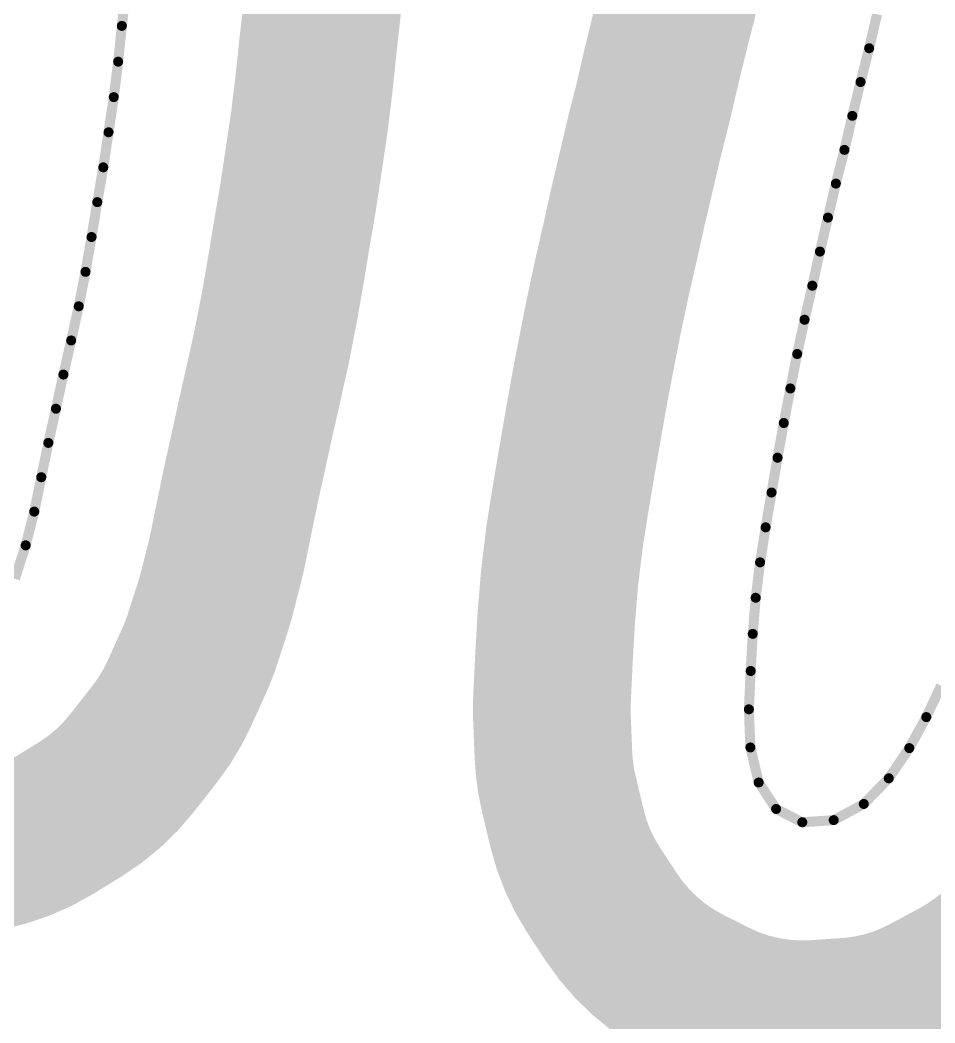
# Model space of a CAD drawing. Header units: inches. Extents: x 16 to 269, y 21 to 202.
# Drawn here: x 121.91 to 145.11, y 114.44 to 139.89 of the extents above; entities that cross this region are included whole.
import ezdxf

# ---------------------------------------------------------------- set-up
doc = ezdxf.new("R2010")
doc.units = ezdxf.units.IN
doc.layers.add('Edge-Cuts', color=9, linetype='Continuous')
doc.layers.add('F-Cu', color=1, linetype='Continuous')

msp = doc.modelspace()

# ---------------------------------------------------------------- linework, layer by layer
at = {"layer": 'Edge-Cuts', "const_width": 0.254}
for points in [[(124.49045714, 139.74543552), (124.59188188, 140.6496806)], [(143.4467667, 139.17858372), (143.64665708, 140.04202116)], [(124.3964238, 138.83793924), (124.49045714, 139.74543552)], [(143.22824542, 138.32283232), (143.4467667, 139.17858372)], [(124.2855401, 137.93783436), (124.3964238, 138.83793924)], [(143.01977746, 137.46294326), (143.22824542, 138.32283232)], [(124.15247458, 137.0466017), (124.2855401, 137.93783436)], [(142.82018172, 136.59921118), (143.01977746, 137.46294326)], [(124.01911442, 136.15566368), (124.15247458, 137.0466017)], [(142.60195762, 135.74345978), (142.82018172, 136.59921118)], [(123.86683126, 135.27241424), (124.01911442, 136.15566368)], [(142.40029178, 134.8809088), (142.60195762, 135.74345978)], [(123.72134768, 134.38650288), (123.86683126, 135.27241424)], [(142.19714766, 134.01865246), (142.40029178, 134.8809088)], [(123.56817552, 133.50354808), (123.72134768, 134.38650288)], [(142.00523796, 133.15196382), (142.19714766, 134.01865246)], [(123.39607782, 132.62887368), (123.56817552, 133.50354808)], [(141.80741768, 132.28763738), (142.00523796, 133.15196382)], [(123.20446784, 131.76188786), (123.39607782, 132.62887368)], [(141.62083182, 131.41887864), (141.80741768, 132.28763738)], [(123.00841794, 130.8969696), (123.20446784, 131.76188786)], [(141.44814484, 130.5442017), (141.62083182, 131.41887864)], [(122.81798906, 130.02939196), (123.00841794, 130.8969696)], [(141.28048198, 129.66716256), (141.44814484, 130.5442017)], [(122.6260819, 129.16270332), (122.81798906, 130.02939196)], [(141.12317216, 128.78627786), (141.28048198, 129.66716256)], [(122.44629816, 128.29098548), (122.6260819, 129.16270332)], [(140.97088646, 127.90302842), (141.12317216, 128.78627786)], [(122.26828734, 127.41837864), (122.44629816, 128.29098548)], [(140.82037622, 127.01918716), (140.97088646, 127.90302842)], [(122.05035788, 126.56203796), (122.26828734, 127.41837864)], [(140.67933002, 126.1312057), (140.82037622, 127.01918716)], [(121.7765408, 125.71338586), (122.05035788, 126.56203796)], [(140.56873842, 125.23080618), (140.67933002, 126.1312057)], [(140.49392526, 124.31562132), (140.56873842, 125.23080618)], [(140.44129138, 123.37323052), (140.49392526, 124.31562132)], [(140.39545962, 122.40127158), (140.44129138, 123.37323052)], [(144.89509502, 122.20285948), (145.27151794, 123.00065316)], [(140.39545962, 122.40127158), (140.43419716, 121.43227174)], [(144.46367094, 121.41571094), (144.89509502, 122.20285948)], [(140.43419716, 121.43227174), (140.64502732, 120.54340128)], [(143.94412918, 120.65014986), (144.46367094, 121.41571094)], [(140.64502732, 120.54340128), (141.08621008, 119.87098454)], [(143.30985816, 119.99843158), (143.94412918, 120.65014986)], [(141.08621008, 119.87098454), (141.7506436, 119.53388844)], [(142.54784292, 119.58770596), (143.30985816, 119.99843158)], [(141.7506436, 119.53388844), (142.54784292, 119.58770596)]]:
    msp.add_lwpolyline(points, dxfattribs=at)
at = {"layer": 'Edge-Cuts', "const_width": 0.127}
for points in [[(124.42695714, 139.74543552, 1), (124.55395714, 139.74543552, 1)], [(124.42695714, 139.74543552, 1), (124.55395714, 139.74543552, 1)], [(143.3832667, 139.17858372, 1), (143.5102667, 139.17858372, 1)], [(143.3832667, 139.17858372, 1), (143.5102667, 139.17858372, 1)], [(124.3329238, 138.83793924, 1), (124.4599238, 138.83793924, 1)], [(124.3329238, 138.83793924, 1), (124.4599238, 138.83793924, 1)], [(143.16474542, 138.32283232, 1), (143.29174542, 138.32283232, 1)], [(143.16474542, 138.32283232, 1), (143.29174542, 138.32283232, 1)], [(124.2220401, 137.93783436, 1), (124.3490401, 137.93783436, 1)], [(124.2220401, 137.93783436, 1), (124.3490401, 137.93783436, 1)], [(142.95627746, 137.46294326, 1), (143.08327746, 137.46294326, 1)], [(142.95627746, 137.46294326, 1), (143.08327746, 137.46294326, 1)], [(124.08897458, 137.0466017, 1), (124.21597458, 137.0466017, 1)], [(124.08897458, 137.0466017, 1), (124.21597458, 137.0466017, 1)], [(142.75668172, 136.59921118, 1), (142.88368172, 136.59921118, 1)], [(142.75668172, 136.59921118, 1), (142.88368172, 136.59921118, 1)], [(123.95561442, 136.15566368, 1), (124.08261442, 136.15566368, 1)], [(123.95561442, 136.15566368, 1), (124.08261442, 136.15566368, 1)], [(142.53845762, 135.74345978, 1), (142.66545762, 135.74345978, 1)], [(142.53845762, 135.74345978, 1), (142.66545762, 135.74345978, 1)], [(123.80333126, 135.27241424, 1), (123.93033126, 135.27241424, 1)], [(123.80333126, 135.27241424, 1), (123.93033126, 135.27241424, 1)], [(142.33679178, 134.8809088, 1), (142.46379178, 134.8809088, 1)], [(142.33679178, 134.8809088, 1), (142.46379178, 134.8809088, 1)], [(123.65784768, 134.38650288, 1), (123.78484768, 134.38650288, 1)], [(123.65784768, 134.38650288, 1), (123.78484768, 134.38650288, 1)], [(142.13364766, 134.01865246, 1), (142.26064766, 134.01865246, 1)], [(142.13364766, 134.01865246, 1), (142.26064766, 134.01865246, 1)], [(123.50467552, 133.50354808, 1), (123.63167552, 133.50354808, 1)], [(123.50467552, 133.50354808, 1), (123.63167552, 133.50354808, 1)], [(141.94173796, 133.15196382, 1), (142.06873796, 133.15196382, 1)], [(141.94173796, 133.15196382, 1), (142.06873796, 133.15196382, 1)], [(123.33257782, 132.62887368, 1), (123.45957782, 132.62887368, 1)], [(123.33257782, 132.62887368, 1), (123.45957782, 132.62887368, 1)], [(141.74391768, 132.28763738, 1), (141.87091768, 132.28763738, 1)], [(141.74391768, 132.28763738, 1), (141.87091768, 132.28763738, 1)], [(123.14096784, 131.76188786, 1), (123.26796784, 131.76188786, 1)], [(123.14096784, 131.76188786, 1), (123.26796784, 131.76188786, 1)], [(141.55733182, 131.41887864, 1), (141.68433182, 131.41887864, 1)], [(141.55733182, 131.41887864, 1), (141.68433182, 131.41887864, 1)], [(122.94491794, 130.8969696, 1), (123.07191794, 130.8969696, 1)], [(122.94491794, 130.8969696, 1), (123.07191794, 130.8969696, 1)], [(141.38464484, 130.5442017, 1), (141.51164484, 130.5442017, 1)], [(141.38464484, 130.5442017, 1), (141.51164484, 130.5442017, 1)], [(122.75448906, 130.02939196, 1), (122.88148906, 130.02939196, 1)], [(122.75448906, 130.02939196, 1), (122.88148906, 130.02939196, 1)], [(141.21698198, 129.66716256, 1), (141.34398198, 129.66716256, 1)], [(141.21698198, 129.66716256, 1), (141.34398198, 129.66716256, 1)], [(122.5625819, 129.16270332, 1), (122.6895819, 129.16270332, 1)], [(122.5625819, 129.16270332, 1), (122.6895819, 129.16270332, 1)], [(141.05967216, 128.78627786, 1), (141.18667216, 128.78627786, 1)], [(141.05967216, 128.78627786, 1), (141.18667216, 128.78627786, 1)], [(122.38279816, 128.29098548, 1), (122.50979816, 128.29098548, 1)], [(122.38279816, 128.29098548, 1), (122.50979816, 128.29098548, 1)], [(140.90738646, 127.90302842, 1), (141.03438646, 127.90302842, 1)], [(140.90738646, 127.90302842, 1), (141.03438646, 127.90302842, 1)], [(122.20478734, 127.41837864, 1), (122.33178734, 127.41837864, 1)], [(122.20478734, 127.41837864, 1), (122.33178734, 127.41837864, 1)], [(140.75687622, 127.01918716, 1), (140.88387622, 127.01918716, 1)], [(140.75687622, 127.01918716, 1), (140.88387622, 127.01918716, 1)], [(121.98685788, 126.56203796, 1), (122.11385788, 126.56203796, 1)], [(121.98685788, 126.56203796, 1), (122.11385788, 126.56203796, 1)], [(140.61583002, 126.1312057, 1), (140.74283002, 126.1312057, 1)], [(140.61583002, 126.1312057, 1), (140.74283002, 126.1312057, 1)], [(140.50523842, 125.23080618, 1), (140.63223842, 125.23080618, 1)], [(140.50523842, 125.23080618, 1), (140.63223842, 125.23080618, 1)], [(140.43042526, 124.31562132, 1), (140.55742526, 124.31562132, 1)], [(140.43042526, 124.31562132, 1), (140.55742526, 124.31562132, 1)], [(140.37779138, 123.37323052, 1), (140.50479138, 123.37323052, 1)], [(140.37779138, 123.37323052, 1), (140.50479138, 123.37323052, 1)], [(140.33195962, 122.40127158, 1), (140.45895962, 122.40127158, 1)], [(140.33195962, 122.40127158, 1), (140.45895962, 122.40127158, 1)], [(144.83159502, 122.20285948, 1), (144.95859502, 122.20285948, 1)], [(144.83159502, 122.20285948, 1), (144.95859502, 122.20285948, 1)], [(140.37069716, 121.43227174, 1), (140.49769716, 121.43227174, 1)], [(140.37069716, 121.43227174, 1), (140.49769716, 121.43227174, 1)], [(144.40017094, 121.41571094, 1), (144.52717094, 121.41571094, 1)], [(144.40017094, 121.41571094, 1), (144.52717094, 121.41571094, 1)], [(140.58152732, 120.54340128, 1), (140.70852732, 120.54340128, 1)], [(140.58152732, 120.54340128, 1), (140.70852732, 120.54340128, 1)], [(143.88062918, 120.65014986, 1), (144.00762918, 120.65014986, 1)], [(143.88062918, 120.65014986, 1), (144.00762918, 120.65014986, 1)], [(141.02271008, 119.87098454, 1), (141.14971008, 119.87098454, 1)], [(141.02271008, 119.87098454, 1), (141.14971008, 119.87098454, 1)], [(143.24635816, 119.99843158, 1), (143.37335816, 119.99843158, 1)], [(143.24635816, 119.99843158, 1), (143.37335816, 119.99843158, 1)], [(141.6871436, 119.53388844, 1), (141.8141436, 119.53388844, 1)], [(141.6871436, 119.53388844, 1), (141.8141436, 119.53388844, 1)], [(142.48434292, 119.58770596, 1), (142.61134292, 119.58770596, 1)], [(142.48434292, 119.58770596, 1), (142.61134292, 119.58770596, 1)]]:
    msp.add_lwpolyline(points, format="xyb", close=True, dxfattribs=at)
at = {"layer": 'F-Cu', "const_width": 3.99999962}
for points in [[(129.65552682, 141.08441176), (129.74232624, 141.98670358)], [(138.77516314, 141.1683486), (138.96910484, 142.0169626)], [(129.56921508, 140.17426118), (129.65552682, 141.08441176)], [(138.59846042, 140.40499224), (138.7726333, 141.15734024)], [(138.38371358, 139.559919), (138.57715998, 140.3174867)], [(129.46315992, 139.22266288), (129.56070862, 140.09234364)], [(138.16055172, 138.64100034), (138.36753378, 139.49473752)], [(129.3697819, 138.32261642), (129.4602313, 139.1955179)], [(137.9709839, 137.8219621), (138.14738182, 138.58527782)], [(129.2480143, 137.32651478), (129.35889546, 138.22660696)], [(137.75816492, 136.98343698), (137.95012542, 137.7362244)], [(129.0976463, 136.3082618), (129.23004126, 137.19502406)], [(137.53334444, 136.02667486), (137.7332653, 136.88176078)], [(128.96401182, 135.41549244), (129.09736944, 136.30641522)], [(137.3313738, 135.1693639), (137.53178742, 136.02004038)], [(128.79955952, 134.45444788), (128.946402, 135.3061302)], [(137.12860814, 134.2560688), (137.31540228, 135.09960026)], [(128.65524942, 133.5762632), (128.79554378, 134.4305795)], [(136.9341178, 133.40603748), (137.1241606, 134.23639904)], [(128.4955647, 132.6545988), (128.64775388, 133.53187416)], [(136.73231988, 132.46880542), (136.91892352, 133.33763782)], [(128.49554946, 132.65451498), (128.4955647, 132.6545988)], [(128.30287776, 131.6680501), (128.47409662, 132.53825664)], [(136.54284096, 131.51265036), (136.71552794, 132.38731968)], [(128.08758736, 130.68718084), (128.27824992, 131.54987152)], [(136.47522108, 131.15941256), (136.53352424, 131.46439798)], [(136.53352424, 131.46439798), (136.5383604, 131.48959986)], [(136.37028098, 130.61046268), (136.47522108, 131.15941256)], [(127.89149936, 129.82164028), (128.08075222, 130.65657638)], [(136.20105602, 129.66528296), (136.3583633, 130.54615242)], [(127.69972936, 128.94843654), (127.88556084, 129.79502616)], [(136.0418539, 128.74239174), (136.19588204, 129.63580626)], [(127.51567334, 128.11720122), (127.69972936, 128.94843654)], [(135.89134366, 127.85855048), (136.0418539, 128.74239174)], [(127.3443097, 127.28630626), (127.51567334, 128.11720122)], [(135.7411814, 126.91514876), (135.8822911, 127.8035417)], [(127.1673733, 126.41897246), (127.3443097, 127.28630626)], [(135.60695256, 125.84769852), (135.7161751, 126.73698554)], [(126.8968887, 125.33281258), (127.1128395, 126.18138086)], [(135.6069297, 125.84752072), (135.60695256, 125.84769852)], [(135.51055956, 124.7229916), (135.58537272, 125.63816122)], [(126.5362722, 124.18210876), (126.80878626, 125.02671464)], [(135.4492973, 123.65585632), (135.50025478, 124.5682929)], [(135.50057228, 124.57395964), (135.50116664, 124.58439142)], [(125.94511768, 122.797062), (126.33113164, 123.65048676)], [(135.40101952, 122.63678292), (135.44705702, 123.61304462)], [(135.39967332, 122.1962885), (135.43815432, 121.23365136)], [(124.74411932, 121.03237922), (125.3248573, 121.77338104)], [(135.56998286, 120.27498424), (135.78001546, 119.38947166)], [(122.73351882, 119.42933442), (123.43311102, 119.86074326)], [(119.5160551, 118.67786272), (120.16804516, 118.6855513)], [(136.4662879, 117.79785432), (136.52450216, 117.70912704)], [(136.52450216, 117.70912704), (136.90290628, 117.13239464)], [(146.89641944, 116.5146895), (147.52332192, 117.15883604)], [(144.92016228, 115.18634316), (145.67884504, 115.59527554)], [(138.82399972, 115.41202724), (139.2415808, 115.20017092)], [(139.2415808, 115.20017092), (139.48841038, 115.07494384)], [(142.08744252, 114.54525478), (142.88131952, 114.59885132)]]:
    msp.add_lwpolyline(points, dxfattribs=at)
at = {"layer": 'F-Cu', "const_width": 1.99999854}
for points in [[(128.65552628, 141.08441176, 1), (130.65552736, 141.08441176, 1)], [(128.65552628, 141.08441176, 1), (130.65552736, 141.08441176, 1)], [(137.77263276, 141.15734024, 1), (139.77263384, 141.15734024, 1)], [(137.77263276, 141.15734024, 1), (139.77263384, 141.15734024, 1)], [(137.7751626, 141.1683486, 1), (139.77516368, 141.1683486, 1)], [(137.77516514, 141.1683486, 1), (139.77516622, 141.1683486, 1)], [(137.57715944, 140.3174867, 1), (139.57716052, 140.3174867, 1)], [(137.57716198, 140.3174867, 1), (139.57716306, 140.3174867, 1)], [(137.59845988, 140.40499224, 1), (139.59846096, 140.40499224, 1)], [(137.59845988, 140.40499224, 1), (139.59846096, 140.40499224, 1)], [(128.56070808, 140.09234364, 1), (130.56070916, 140.09234364, 1)], [(128.56070808, 140.09234364, 1), (130.56070916, 140.09234364, 1)], [(128.56921454, 140.17426118, 1), (130.56921562, 140.17426118, 1)], [(128.56921454, 140.17426118, 1), (130.56921562, 140.17426118, 1)], [(137.38371304, 139.559919, 1), (139.38371412, 139.559919, 1)], [(137.38371304, 139.559919, 1), (139.38371412, 139.559919, 1)], [(137.36753324, 139.49473752, 1), (139.36753432, 139.49473752, 1)], [(137.36753324, 139.49473752, 1), (139.36753432, 139.49473752, 1)], [(128.46023076, 139.1955179, 1), (130.46023184, 139.1955179, 1)], [(128.46023076, 139.1955179, 1), (130.46023184, 139.1955179, 1)], [(128.46315938, 139.22266288, 1), (130.46316046, 139.22266288, 1)], [(128.46315938, 139.22266288, 1), (130.46316046, 139.22266288, 1)], [(137.14738128, 138.58527782, 1), (139.14738236, 138.58527782, 1)], [(137.14738128, 138.58527782, 1), (139.14738236, 138.58527782, 1)], [(137.16055118, 138.64100034, 1), (139.16055226, 138.64100034, 1)], [(137.16055372, 138.64100034, 1), (139.1605548, 138.64100034, 1)], [(128.36978136, 138.32261642, 1), (130.36978244, 138.32261642, 1)], [(128.3697839, 138.32261642, 1), (130.36978498, 138.32261642, 1)], [(128.35889492, 138.22660696, 1), (130.358896, 138.22660696, 1)], [(128.35889746, 138.22660696, 1), (130.35889854, 138.22660696, 1)], [(136.95012488, 137.7362244, 1), (138.95012596, 137.7362244, 1)], [(136.95012488, 137.7362244, 1), (138.95012596, 137.7362244, 1)], [(136.97098336, 137.8219621, 1), (138.97098444, 137.8219621, 1)], [(136.9709859, 137.8219621, 1), (138.97098698, 137.8219621, 1)], [(128.24801376, 137.32651478, 1), (130.24801484, 137.32651478, 1)], [(128.24801376, 137.32651478, 1), (130.24801484, 137.32651478, 1)], [(128.23004072, 137.19502406, 1), (130.2300418, 137.19502406, 1)], [(128.23004326, 137.19502406, 1), (130.23004434, 137.19502406, 1)], [(136.75816438, 136.98343698, 1), (138.75816546, 136.98343698, 1)], [(136.75816438, 136.98343698, 1), (138.75816546, 136.98343698, 1)], [(136.73326476, 136.88176078, 1), (138.73326584, 136.88176078, 1)], [(136.7332673, 136.88176078, 1), (138.73326838, 136.88176078, 1)], [(128.0973689, 136.30641522, 1), (130.09736998, 136.30641522, 1)], [(128.0973689, 136.30641522, 1), (130.09736998, 136.30641522, 1)], [(128.09764576, 136.3082618, 1), (130.09764684, 136.3082618, 1)], [(128.09764576, 136.3082618, 1), (130.09764684, 136.3082618, 1)], [(136.53178688, 136.02004038, 1), (138.53178796, 136.02004038, 1)], [(136.53178688, 136.02004038, 1), (138.53178796, 136.02004038, 1)], [(136.5333439, 136.02667486, 1), (138.53334498, 136.02667486, 1)], [(136.5333439, 136.02667486, 1), (138.53334498, 136.02667486, 1)], [(127.94640146, 135.3061302, 1), (129.94640254, 135.3061302, 1)], [(127.94640146, 135.3061302, 1), (129.94640254, 135.3061302, 1)], [(127.96401128, 135.41549244, 1), (129.96401236, 135.41549244, 1)], [(127.96401128, 135.41549244, 1), (129.96401236, 135.41549244, 1)], [(136.31540174, 135.09960026, 1), (138.31540282, 135.09960026, 1)], [(136.31540428, 135.09960026, 1), (138.31540536, 135.09960026, 1)], [(136.33137326, 135.1693639, 1), (138.33137434, 135.1693639, 1)], [(136.3313758, 135.1693639, 1), (138.33137688, 135.1693639, 1)], [(127.79554324, 134.4305795, 1), (129.79554432, 134.4305795, 1)], [(127.79554324, 134.4305795, 1), (129.79554432, 134.4305795, 1)], [(127.79955898, 134.45444788, 1), (129.79956006, 134.45444788, 1)], [(127.79956152, 134.45444788, 1), (129.7995626, 134.45444788, 1)], [(136.12416006, 134.23639904, 1), (138.12416114, 134.23639904, 1)], [(136.12416006, 134.23639904, 1), (138.12416114, 134.23639904, 1)], [(136.1286076, 134.2560688, 1), (138.12860868, 134.2560688, 1)], [(136.12861014, 134.2560688, 1), (138.12861122, 134.2560688, 1)], [(127.64775334, 133.53187416, 1), (129.64775442, 133.53187416, 1)], [(127.64775334, 133.53187416, 1), (129.64775442, 133.53187416, 1)], [(127.65524888, 133.5762632, 1), (129.65524996, 133.5762632, 1)], [(127.65524888, 133.5762632, 1), (129.65524996, 133.5762632, 1)], [(135.91892298, 133.33763782, 1), (137.91892406, 133.33763782, 1)], [(135.91892298, 133.33763782, 1), (137.91892406, 133.33763782, 1)], [(135.93411726, 133.40603748, 1), (137.93411834, 133.40603748, 1)], [(135.93411726, 133.40603748, 1), (137.93411834, 133.40603748, 1)], [(127.49554892, 132.65451498, 1), (129.49555, 132.65451498, 1)], [(127.49554892, 132.65451498, 1), (129.49555, 132.65451498, 1)], [(127.49556416, 132.6545988, 1), (129.49556524, 132.6545988, 1)], [(127.49556416, 132.6545988, 1), (129.49556524, 132.6545988, 1)], [(127.47409608, 132.53825664, 1), (129.47409716, 132.53825664, 1)], [(127.47409862, 132.53825664, 1), (129.4740997, 132.53825664, 1)], [(135.73231934, 132.46880542, 1), (137.73232042, 132.46880542, 1)], [(135.73232188, 132.46880542, 1), (137.73232296, 132.46880542, 1)], [(135.7155274, 132.38731968, 1), (137.71552848, 132.38731968, 1)], [(135.7155274, 132.38731968, 1), (137.71552848, 132.38731968, 1)], [(127.30287722, 131.6680501, 1), (129.3028783, 131.6680501, 1)], [(127.30287722, 131.6680501, 1), (129.3028783, 131.6680501, 1)], [(127.27824938, 131.54987152, 1), (129.27825046, 131.54987152, 1)], [(127.27825192, 131.54987152, 1), (129.278253, 131.54987152, 1)], [(135.5335237, 131.46439798, 1), (137.53352478, 131.46439798, 1)], [(135.5335237, 131.46439798, 1), (137.53352478, 131.46439798, 1)], [(135.53835986, 131.48959986, 1), (137.53836094, 131.48959986, 1)], [(135.53835986, 131.48959986, 1), (137.53836094, 131.48959986, 1)], [(135.54284042, 131.51265036, 1), (137.5428415, 131.51265036, 1)], [(135.54284042, 131.51265036, 1), (137.5428415, 131.51265036, 1)], [(135.47522054, 131.15941256, 1), (137.47522162, 131.15941256, 1)], [(135.47522054, 131.15941256, 1), (137.47522162, 131.15941256, 1)], [(127.08075168, 130.65657638, 1), (129.08075276, 130.65657638, 1)], [(127.08075168, 130.65657638, 1), (129.08075276, 130.65657638, 1)], [(127.08330692, 130.66790732, 1), (129.083308, 130.66790732, 1)], [(127.08330692, 130.66790732, 1), (129.083308, 130.66790732, 1)], [(127.08758682, 130.68718084, 1), (129.0875879, 130.68718084, 1)], [(127.08758936, 130.68718084, 1), (129.08759044, 130.68718084, 1)], [(135.37028044, 130.61046268, 1), (137.37028152, 130.61046268, 1)], [(135.37028298, 130.61046268, 1), (137.37028406, 130.61046268, 1)], [(135.35836276, 130.54615242, 1), (137.35836384, 130.54615242, 1)], [(135.35836276, 130.54615242, 1), (137.35836384, 130.54615242, 1)], [(126.8855603, 129.79502616, 1), (128.88556138, 129.79502616, 1)], [(126.88556284, 129.79502616, 1), (128.88556392, 129.79502616, 1)], [(126.89149882, 129.82164028, 1), (128.8914999, 129.82164028, 1)], [(126.89149882, 129.82164028, 1), (128.8914999, 129.82164028, 1)], [(135.1958815, 129.63580626, 1), (137.19588258, 129.63580626, 1)], [(135.19588404, 129.63580626, 1), (137.19588512, 129.63580626, 1)], [(135.20105548, 129.66528296, 1), (137.20105656, 129.66528296, 1)], [(135.20105548, 129.66528296, 1), (137.20105656, 129.66528296, 1)], [(126.69972882, 128.94843654, 1), (128.6997299, 128.94843654, 1)], [(126.69972882, 128.94843654, 1), (128.6997299, 128.94843654, 1)], [(135.04185336, 128.74239174, 1), (137.04185444, 128.74239174, 1)], [(135.04185336, 128.74239174, 1), (137.04185444, 128.74239174, 1)], [(126.5156728, 128.11720122, 1), (128.51567388, 128.11720122, 1)], [(126.5156728, 128.11720122, 1), (128.51567388, 128.11720122, 1)], [(134.89134312, 127.85855048, 1), (136.8913442, 127.85855048, 1)], [(134.89134566, 127.85855048, 1), (136.89134674, 127.85855048, 1)], [(134.88229056, 127.8035417, 1), (136.88229164, 127.8035417, 1)], [(134.8822931, 127.8035417, 1), (136.88229418, 127.8035417, 1)], [(126.34430916, 127.28630626, 1), (128.34431024, 127.28630626, 1)], [(126.34430916, 127.28630626, 1), (128.34431024, 127.28630626, 1)], [(134.74118086, 126.91514876, 1), (136.74118194, 126.91514876, 1)], [(134.74118086, 126.91514876, 1), (136.74118194, 126.91514876, 1)], [(134.71617456, 126.73698554, 1), (136.71617564, 126.73698554, 1)], [(134.71617456, 126.73698554, 1), (136.71617564, 126.73698554, 1)], [(126.16737276, 126.41897246, 1), (128.16737384, 126.41897246, 1)], [(126.1673753, 126.41897246, 1), (128.16737638, 126.41897246, 1)], [(126.11283896, 126.18138086, 1), (128.11284004, 126.18138086, 1)], [(126.1128415, 126.18138086, 1), (128.11284258, 126.18138086, 1)], [(134.60692916, 125.84752072, 1), (136.60693024, 125.84752072, 1)], [(134.60692916, 125.84752072, 1), (136.60693024, 125.84752072, 1)], [(134.60695202, 125.84769852, 1), (136.6069531, 125.84769852, 1)], [(134.60695202, 125.84769852, 1), (136.6069531, 125.84769852, 1)], [(134.58537218, 125.63816122, 1), (136.58537326, 125.63816122, 1)], [(134.58537218, 125.63816122, 1), (136.58537326, 125.63816122, 1)], [(125.89688816, 125.33281258, 1), (127.89688924, 125.33281258, 1)], [(125.8968907, 125.33281258, 1), (127.89689178, 125.33281258, 1)], [(125.80878572, 125.02671464, 1), (127.8087868, 125.02671464, 1)], [(125.80878826, 125.02671464, 1), (127.80878934, 125.02671464, 1)], [(134.50025424, 124.5682929, 1), (136.50025532, 124.5682929, 1)], [(134.50025424, 124.5682929, 1), (136.50025532, 124.5682929, 1)], [(134.50057174, 124.57395964, 1), (136.50057282, 124.57395964, 1)], [(134.50057428, 124.57395964, 1), (136.50057536, 124.57395964, 1)], [(134.5011661, 124.58439142, 1), (136.50116718, 124.58439142, 1)], [(134.5011661, 124.58439142, 1), (136.50116718, 124.58439142, 1)], [(134.51055902, 124.7229916, 1), (136.5105601, 124.7229916, 1)], [(134.51055902, 124.7229916, 1), (136.5105601, 124.7229916, 1)], [(125.53627166, 124.18210876, 1), (127.53627274, 124.18210876, 1)], [(125.53627166, 124.18210876, 1), (127.53627274, 124.18210876, 1)], [(125.3311311, 123.65048676, 1), (127.33113218, 123.65048676, 1)], [(125.33113364, 123.65048676, 1), (127.33113472, 123.65048676, 1)], [(134.44705648, 123.61304462, 1), (136.44705756, 123.61304462, 1)], [(134.44705902, 123.61304462, 1), (136.4470601, 123.61304462, 1)], [(134.44929676, 123.65585632, 1), (136.44929784, 123.65585632, 1)], [(134.44929676, 123.65585632, 1), (136.44929784, 123.65585632, 1)], [(124.94511714, 122.797062, 1), (126.94511822, 122.797062, 1)], [(124.94511968, 122.797062, 1), (126.94512076, 122.797062, 1)], [(134.40101898, 122.63678292, 1), (136.40102006, 122.63678292, 1)], [(134.40102152, 122.63678292, 1), (136.4010226, 122.63678292, 1)], [(134.39967278, 122.1962885, 1), (136.39967386, 122.1962885, 1)], [(134.39967532, 122.1962885, 1), (136.3996764, 122.1962885, 1)], [(124.32485676, 121.77338104, 1), (126.32485784, 121.77338104, 1)], [(124.32485676, 121.77338104, 1), (126.32485784, 121.77338104, 1)], [(134.43815378, 121.23365136, 1), (136.43815486, 121.23365136, 1)], [(134.43815632, 121.23365136, 1), (136.4381574, 121.23365136, 1)], [(123.74411878, 121.03237922, 1), (125.74411986, 121.03237922, 1)], [(123.74411878, 121.03237922, 1), (125.74411986, 121.03237922, 1)], [(134.56998232, 120.27498424, 1), (136.5699834, 120.27498424, 1)], [(134.56998486, 120.27498424, 1), (136.56998594, 120.27498424, 1)], [(122.43311048, 119.86074326, 1), (124.43311156, 119.86074326, 1)], [(122.43311048, 119.86074326, 1), (124.43311156, 119.86074326, 1)], [(121.73351828, 119.42933696, 1), (123.73351936, 119.42933696, 1)], [(121.73351828, 119.42933442, 1), (123.73351936, 119.42933442, 1)], [(134.78001492, 119.38947166, 1), (136.780016, 119.38947166, 1)], [(134.78001746, 119.38947166, 1), (136.78001854, 119.38947166, 1)], [(119.16804462, 118.68555384, 1), (121.1680457, 118.68555384, 1)], [(119.16804462, 118.6855513, 1), (121.1680457, 118.6855513, 1)], [(135.46628736, 117.79785432, 1), (137.46628844, 117.79785432, 1)], [(135.4662899, 117.79785686, 1), (137.46629098, 117.79785686, 1)], [(135.52450162, 117.70912704, 1), (137.5245027, 117.70912704, 1)], [(135.52450162, 117.70912704, 1), (137.5245027, 117.70912704, 1)], [(135.90290574, 117.13239464, 1), (137.90290682, 117.13239464, 1)], [(135.90290828, 117.13239464, 1), (137.90290936, 117.13239464, 1)], [(145.8964189, 116.5146895, 1), (147.89641998, 116.5146895, 1)], [(145.8964189, 116.5146895, 1), (147.89641998, 116.5146895, 1)], [(144.6788445, 115.59527554, 1), (146.67884558, 115.59527554, 1)], [(144.6788445, 115.59527554, 1), (146.67884558, 115.59527554, 1)], [(137.82399918, 115.41202978, 1), (139.82400026, 115.41202978, 1)], [(137.82399918, 115.41202724, 1), (139.82400026, 115.41202724, 1)], [(138.24158026, 115.20017092, 1), (140.24158134, 115.20017092, 1)], [(138.24158026, 115.20017092, 1), (140.24158134, 115.20017092, 1)], [(143.92016174, 115.1863457, 1), (145.92016282, 115.1863457, 1)], [(143.92016174, 115.18634316, 1), (145.92016282, 115.18634316, 1)], [(138.48840984, 115.07494384, 1), (140.48841092, 115.07494384, 1)], [(138.48840984, 115.07494384, 1), (140.48841092, 115.07494384, 1)], [(141.88131898, 114.59885132, 1), (143.88132006, 114.59885132, 1)], [(141.88131898, 114.59885132, 1), (143.88132006, 114.59885132, 1)], [(142.04929426, 114.612928, 1), (144.04929534, 114.612928, 1)], [(142.04929426, 114.612928, 1), (144.04929534, 114.612928, 1)], [(141.08744198, 114.54525732, 1), (143.08744306, 114.54525732, 1)], [(141.08744198, 114.54525478, 1), (143.08744306, 114.54525478, 1)]]:
    msp.add_lwpolyline(points, format="xyb", close=True, dxfattribs=at)
at = {"layer": 'F-Cu', "const_width": 3.99999962}
for points in [[(138.77516568, 141.1683486, -0.0007059576372405), (138.7726333, 141.15734024)], [(138.59846042, 140.40499224, -0.0056289734134516), (138.57716252, 140.3174867)], [(129.56921508, 140.17426118, -0.0041179711308529), (129.56070862, 140.09234364)], [(138.36753378, 139.49473752, -0.0033580172893797), (138.38371358, 139.559919)], [(129.4602313, 139.1955179, -0.001706411480918), (129.46315992, 139.22266288)], [(138.14738182, 138.58527782, -0.0028629082749249), (138.16055426, 138.64100034)], [(129.36978444, 138.32261642, -0.0048313493385169), (129.358898, 138.22660696)], [(137.97098644, 137.8219621, -0.0055150747796101), (137.95012542, 137.7362244)], [(129.2480143, 137.32651478, -0.0066359622841312), (129.2300438, 137.19502406)], [(137.73326784, 136.88176078, -0.0052341751701597), (137.75816492, 136.98343698)], [(129.0976463, 136.3082618, -9.33609841946e-05), (129.09736944, 136.30641522)], [(137.53334444, 136.02667486, -0.000425921255819), (137.53178742, 136.02004038)], [(128.96401182, 135.41549244, -0.0055387182534664), (128.946402, 135.3061302)], [(137.31540482, 135.09960026, -0.0035784711461183), (137.33137634, 135.1693639)], [(128.79554378, 134.4305795, -0.0015127429538343), (128.79956206, 134.45444788)], [(137.12861068, 134.2560688, -0.0012603968072583), (137.1241606, 134.23639904)], [(128.65524942, 133.5762632, -0.0022508834092219), (128.64775388, 133.53187416)], [(136.91892352, 133.33763782, -0.0035033910721262), (136.9341178, 133.40603748)], [(128.49554946, 132.65451498, -0.0059112622255598), (128.47409916, 132.53825664)], [(136.71552794, 132.38731968, -0.0041599667430284), (136.73232242, 132.46880542)], [(128.30287776, 131.6680501, -0.0060360947606763), (128.27825246, 131.54987152)], [(136.5383604, 131.48959986, -0.0014676234116142), (136.54284096, 131.51265036)], [(128.08330746, 130.66790732, -0.0005807744118151), (128.08075222, 130.65657638)], [(128.0875899, 130.68718084, -0.0009871512430441), (128.08330746, 130.66790732)], [(136.3583633, 130.54615242, -0.0032702943796163), (136.37028352, 130.61046268)], [(127.88556338, 129.79502616, -0.0017042931276851), (127.89149936, 129.82164028)], [(136.19588458, 129.63580626, -0.0014963702051556), (136.20105602, 129.66528296)], [(135.88229364, 127.8035417, -0.0027874540408058), (135.8913462, 127.85855048)], [(135.7161751, 126.73698554, -0.0089962045987657), (135.7411814, 126.91514876)], [(127.16737584, 126.41897246, -0.0121903044519016), (127.11284204, 126.18138086)], [(135.58537272, 125.63816122, -0.0105244442255626), (135.6069297, 125.84752072)], [(126.89689124, 125.33281258, -0.0159302813996287), (126.8087888, 125.02671464)], [(135.50057482, 124.57395964, -0.0003547267209474), (135.50025478, 124.5682929)], [(135.50116664, 124.58439142, -0.0069462388940181), (135.51055956, 124.7229916)], [(126.5362722, 124.18210876, -0.0285146012498996), (126.33113418, 123.65048676)], [(135.44705956, 123.61304462, -0.0021435231132923), (135.4492973, 123.65585632)], [(125.94512022, 122.797062, -0.0600624961146227), (125.3248573, 121.77338104)], [(135.39967586, 122.1962885, -0.0220355072714235), (135.40102206, 122.63678292)], [(135.5699854, 120.27498424, -0.0484982160929478), (135.43815686, 121.23365136)], [(124.74411932, 121.03237922, -0.0886030880498463), (123.43311102, 119.86074326)], [(122.73351882, 119.42933696, -0.1360270468623508), (120.16804516, 118.68555384)], [(136.46629044, 117.79785686, -0.0873241710428114), (135.780018, 119.38947166)], [(138.82399972, 115.41202978, -0.1311585777172032), (136.90290882, 117.13239464)], [(146.89641944, 116.5146895, -0.0767349821972574), (145.67884504, 115.59527554)], [(144.92016228, 115.1863457, -0.0987934303166154), (143.0492948, 114.612928)], [(142.08744252, 114.54525732, -0.1350414381136813), (139.48841038, 115.07494384)], [(143.0492948, 114.612928, -0.0084287894614569), (142.88131952, 114.59885132)]]:
    msp.add_lwpolyline(points, format="xyb", dxfattribs=at)

doc.saveas('drawing.dxf')
